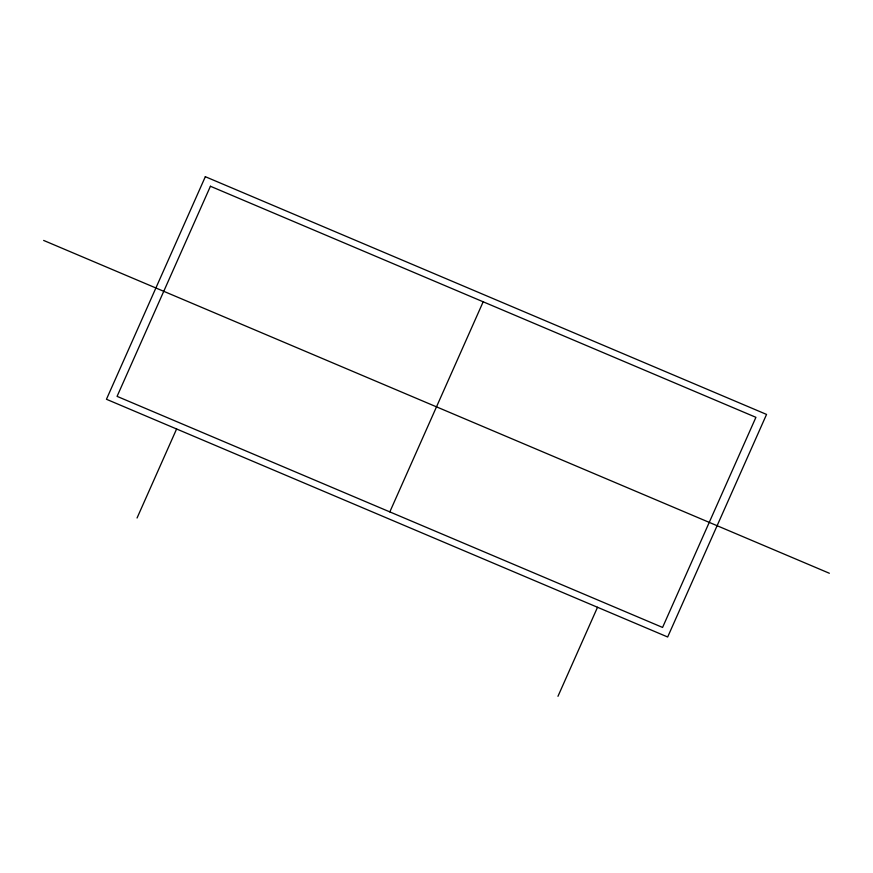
<?xml version="1.0" encoding="UTF-8"?>
<svg xmlns="http://www.w3.org/2000/svg" width="873" height="873" viewBox="0 0 873 873"><rect width="100%" height="100%" fill="white"/><g stroke="black" fill="none" stroke-linecap="round" stroke-linejoin="round"><path stroke-width="1.31" d="M137.05 518.005L176.608 428.981M389.827 511.894L483.173 301.796M557.967 696.305L597.514 607.281M43.65 240.435L829.35 573.255M205.33 176.695L106.451 399.267L667.67 636.995L766.549 414.424L205.33 176.695M210.426 186.255L117.08 396.364L662.574 627.436L755.92 417.327L210.426 186.255"/></g></svg>
